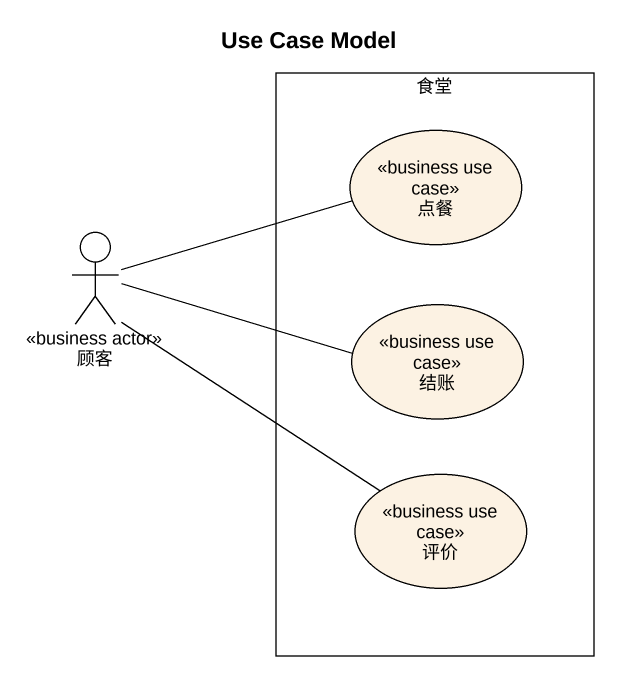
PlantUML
@startuml
title Use Case Model
rectangle 食堂 {
  usecase 点餐 <<business use case>>
  usecase 结账 <<business use case>>
  usecase 评价 <<business use case>>
}
actor 顾客 <<business actor>>
顾客 -right- 点餐
顾客 -right- 结账
顾客 -- 评价
@enduml
